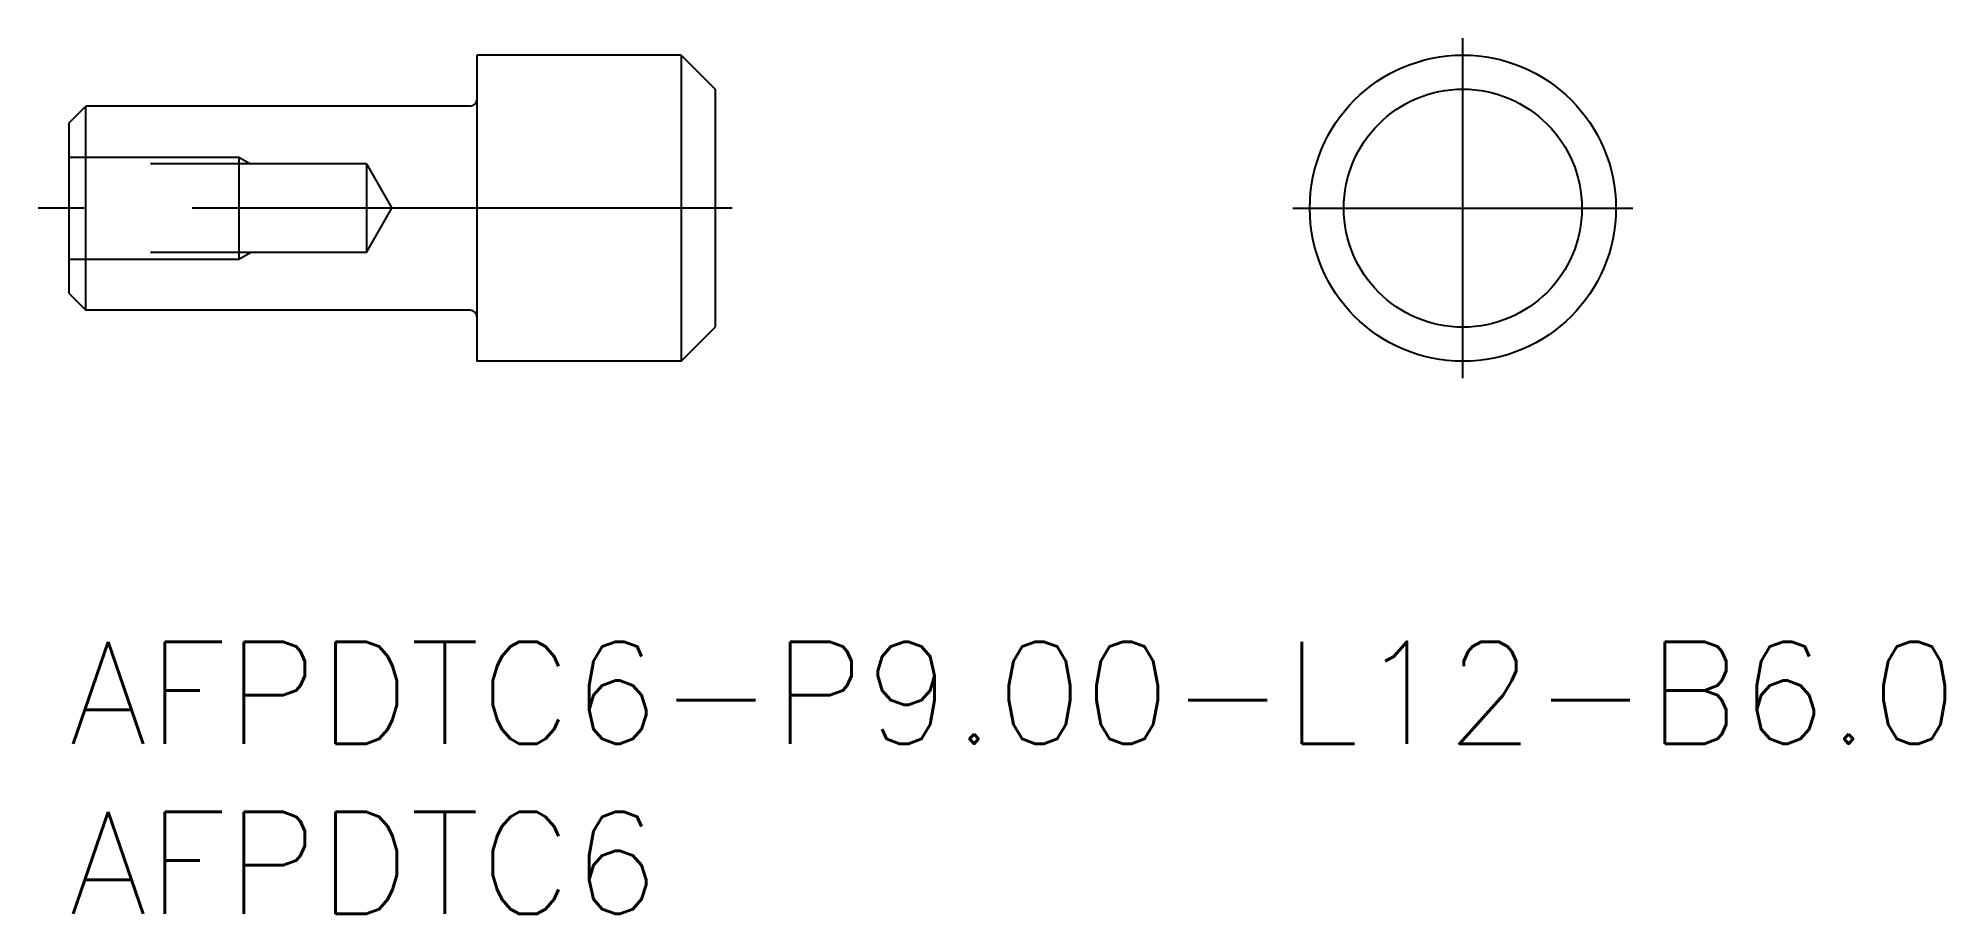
# Model space of a CAD drawing. Extents: x -0.9 to 55.2, y -8 to 17.8.
import ezdxf

# ---------------------------------------------------------------- set-up
doc = ezdxf.new("R2010")
doc.units = 0
doc.header["$LTSCALE"] = 0.5
doc.linetypes.add('CENTER', pattern=[50.8, 31.75, -6.35, 6.35, -6.35])
doc.linetypes.add('DASHED', pattern=[19.05, 12.7, -6.35])
for name, color, linetype in [('MSM_CENTER', 1, 'CENTER'), ('MSM_CONTINUOUS', 7, 'CONTINUOUS'), ('MSM_DASHED', 4, 'DASHED'), ('MSM_PART_NUMBER', 7, 'CONTINUOUS')]:
    doc.layers.add(name, color=color, linetype=linetype)
doc.styles.get("Standard").update_dxf_attribs({"font": 'txt.shx', "height": 1, "bigfont": 'bigfont.shx'})

# ---------------------------------------------------------------- blocks, each defined once
blk = doc.blocks.new('*U18')
at = {"layer": 'MSM_PART_NUMBER'}
blk.add_text('AFPDTC6-P9.00-L12-B6.0', height=3, dxfattribs=at).set_placement((0, -3))
blk = doc.blocks.new('*U19')
at = {"layer": 'MSM_PART_NUMBER'}
blk.add_text('AFPDTC6', height=3, dxfattribs=at).set_placement((0, -8))

msp = doc.modelspace()

# ---------------------------------------------------------------- linework, layer by layer
at = {"layer": 'MSM_CENTER'}
for p, q in [((40.987, 7.75), (40.987, 17.75)), ((19.5, 12.75), (-0.9, 12.75)), ((35.987, 12.75), (45.987, 12.75))]:
    msp.add_line(p, q, dxfattribs=at)
at = {"layer": 'MSM_CONTINUOUS'}
for p, q in [((18, 17.25), (12, 17.25)), ((12, 17.25), (12, 8.25)), ((12, 17.25), (12, 8.25)), ((18, 17.25), (19, 16.25)), ((18, 17.25), (18, 8.25)), ((0, 15.25), (0.5, 15.75)), ((11.8, 15.75), (0.5, 15.75)), ((0.5, 9.75), (0.5, 15.75)), ((19, 16.25), (19, 9.25)), ((0, 15.25), (0, 10.25)), ((0, 10.25), (0.5, 9.75)), ((11.8, 9.75), (0.5, 9.75)), ((18, 8.25), (19, 9.25)), ((18, 8.25), (12, 8.25))]:
    msp.add_line(p, q, dxfattribs=at)
for radius in [4.5, 3.5]:
    msp.add_circle((40.987, 12.75), radius, dxfattribs=at)
for centre, start, end in [((11.8, 15.95), 270, 0), ((11.8, 9.55), 0, 90)]:
    msp.add_arc(centre, 0.2, start, end, dxfattribs=at)
at = {"layer": 'MSM_DASHED'}
for p, q in [((0, 14.25), (5, 14.25)), ((8.749, 14.05), (0, 14.05)), ((5, 14.25), (5.346, 14.05)), ((5, 14.25), (5, 11.25)), ((8.749, 14.05), (9.5, 12.75)), ((8.749, 14.05), (8.749, 11.45)), ((8.749, 11.45), (9.5, 12.75)), ((8.749, 11.45), (0, 11.45)), ((0, 11.25), (5, 11.25)), ((5, 11.25), (5.346, 11.45))]:
    msp.add_line(p, q, dxfattribs=at)

# ---------------------------------------------------------------- block references
at = {"layer": 'MSM_CONTINUOUS'}
for name in ['*U18', '*U19']:
    msp.add_blockref(name, (0, 0), dxfattribs=at)

doc.saveas('drawing.dxf')
